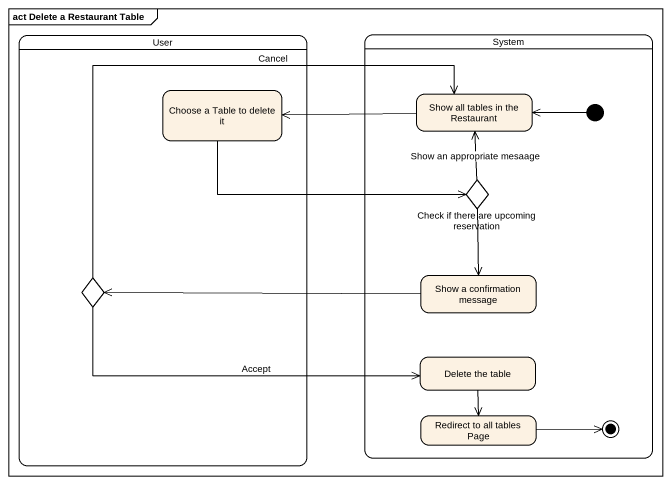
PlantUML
@startuml
mainframe act Delete a Restaurant Table
hide empty description
state User {
  state "Choose a Table to delete it" as Choose_a_Table_to_delete_it
  state choice1 <<choice>>
}
state System {
  state "Show all tables in the Restaurant" as Show_all_tables_in_the
  state "Check if there are upcoming reservation" as Check_if_there_are_upcoming <<choice>>
  state "Show a confirmation message" as Show_a_confirmation_message
  state "Delete the table" as Delete_the_table
  state "Redirect to all tables Page" as Redirect_to_all_tables_Page
  [*] -left-> Show_all_tables_in_the
  Redirect_to_all_tables_Page -right-> [*]
}
Choose_a_Table_to_delete_it -right-> Check_if_there_are_upcoming
Show_all_tables_in_the -left-> Choose_a_Table_to_delete_it
Check_if_there_are_upcoming -up-> Show_all_tables_in_the : Show an appropriate mesaage
Check_if_there_are_upcoming --> Show_a_confirmation_message
choice1 -right-> Show_all_tables_in_the : Cancel
choice1 -right-> Delete_the_table : Accept
Show_a_confirmation_message -left-> choice1
Delete_the_table --> Redirect_to_all_tables_Page
@enduml
